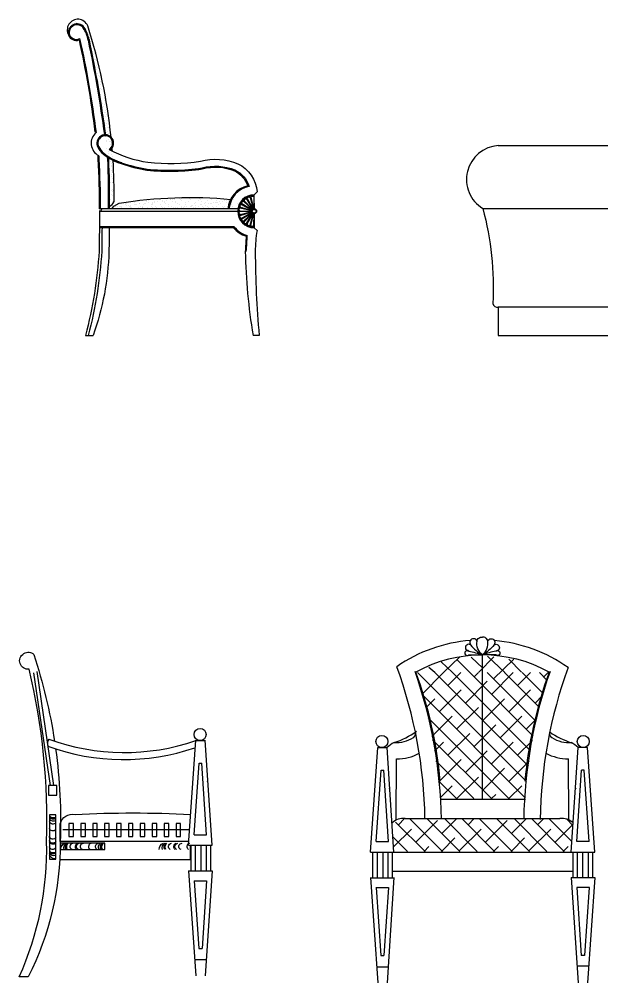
# Model space of a CAD drawing. Header units: inches. Extents: x 11 to 53.5, y 7.4 to 32.2.
# Drawn here: x 20.111 to 21.885, y 10.164 to 13.099 of the extents above; entities that cross this region are included whole.
import ezdxf

# ---------------------------------------------------------------- set-up
doc = ezdxf.new("R2010")
doc.units = ezdxf.units.IN
doc.header["$MEASUREMENT"] = 0
for name, color, linetype in [('02', 2, 'Continuous'), ('1', 1, 'Continuous'), ('4', 4, 'Continuous')]:
    doc.layers.add(name, color=color, linetype=linetype)

msp = doc.modelspace()

# ---------------------------------------------------------------- linework, layer by layer
at = {"layer": '02'}
for p, q in [((20.7874, 12.5355), (20.8196, 12.5181)), ((20.7887, 12.5377), (20.8198, 12.5185)), ((20.7942, 12.5449), (20.8208, 12.5197)), ((20.7959, 12.5466), (20.8211, 12.52)), ((20.8031, 12.5521), (20.8223, 12.521)), ((20.8053, 12.5534), (20.8227, 12.5212)), ((20.8136, 12.5568), (20.8241, 12.5218)), ((20.816, 12.5575), (20.8245, 12.5219)), ((20.825, 12.5587), (20.826, 12.5221)), ((20.3546, 12.5146), (20.7761, 12.5146)), ((20.7821, 12.5158), (20.8187, 12.5148)), ((20.7821, 12.5133), (20.8187, 12.5144)), ((20.7833, 12.5248), (20.8189, 12.5163)), ((20.7833, 12.5044), (20.8189, 12.5128)), ((20.784, 12.5272), (20.819, 12.5167)), ((20.784, 12.5019), (20.819, 12.5124)), ((20.7874, 12.4936), (20.8196, 12.511)), ((20.7887, 12.4914), (20.8198, 12.5106)), ((20.7942, 12.4843), (20.8208, 12.5094)), ((20.7959, 12.4825), (20.8211, 12.5091)), ((20.8031, 12.477), (20.8223, 12.5082)), ((20.8053, 12.4758), (20.8227, 12.508)), ((20.8136, 12.4723), (20.8241, 12.5074)), ((20.816, 12.4717), (20.8245, 12.5073)), ((20.825, 12.4705), (20.826, 12.5071)), ((20.7651, 12.4674), (20.3547, 12.4674)), ((21.2655, 10.6452), (21.2846, 10.6644)), ((21.3996, 10.5641), (21.2996, 10.6641)), ((21.3185, 10.5922), (21.3848, 10.6584)), ((21.4526, 10.5641), (21.3526, 10.6641)), ((21.3981, 10.6187), (21.4435, 10.6641)), ((21.5057, 10.5641), (21.4057, 10.6641)), ((21.5587, 10.5641), (21.4587, 10.6641)), ((21.4776, 10.6452), (21.4965, 10.6641)), ((21.6117, 10.5641), (21.5117, 10.6641)), ((21.5306, 10.5922), (21.5969, 10.6584)), ((21.6648, 10.5641), (21.5648, 10.6641)), ((21.6102, 10.6187), (21.6556, 10.6641)), ((21.7178, 10.5641), (21.6178, 10.6641)), ((21.7708, 10.5641), (21.6708, 10.6641)), ((21.6897, 10.6452), (21.7086, 10.6641)), ((21.7941, 10.5939), (21.7239, 10.6641)), ((21.7973, 10.6436), (21.7789, 10.6621)), ((21.251, 10.5777), (21.3052, 10.6319)), ((21.3466, 10.5641), (21.257, 10.6536)), ((21.4511, 10.5656), (21.5174, 10.6319)), ((21.6632, 10.5656), (21.7295, 10.6319)), ((21.7428, 10.5922), (21.7976, 10.6469)), ((21.2935, 10.5641), (21.2489, 10.6087)), ((21.3965, 10.5641), (21.4378, 10.6054)), ((21.6086, 10.5641), (21.65, 10.6054)), ((21.3435, 10.5641), (21.3583, 10.5789)), ((21.5556, 10.5641), (21.5704, 10.5789)), ((21.7677, 10.5641), (21.7825, 10.5789))]:
    msp.add_line(p, q, dxfattribs=at)
for points in [[(20.3203, 13.0359, 0.104734), (20.3058, 13.0728, 0.832673), (20.2638, 13.0522, 0.443635), (20.2946, 13.0404, 0.404968)], [(20.2946, 13.0404, -0.024565), (20.3445, 12.7545, -0.02983)], [(20.3203, 13.0358, -0.018225), (20.37, 12.7474, -0.022774)], [(20.3531, 12.7109, 0.144699), (20.368, 12.6915, 0.096363), (20.4219, 12.6626, 0.096363)], [(20.3524, 12.6841, -0.000878), (20.3534, 12.6737, -0.02983)], [(20.3534, 12.6736, -0.008957), (20.3575, 12.5221, -0.008957)], [(20.3785, 12.68, -0.000324), (20.3791, 12.6749, -0.022774)], [(20.3791, 12.6751, -0.016402), (20.3815, 12.5221, -0.016402)], [(20.422, 12.6625, 0.0472), (20.4999, 12.6429, 0.06375), (20.6674, 12.6465, -0.164181), (20.7678, 12.6402, -0.206107), (20.8105, 12.5901, -0.195631)], [(20.783, 12.5324, -0.304904), (20.7874, 12.5355, 0.289099), (20.7883, 12.5371)], [(20.7891, 12.5429, 0.304904), (20.7886, 12.5375, -0.158819)], [(20.7891, 12.5429, -0.304904), (20.7942, 12.5449, 0.188882), (20.7952, 12.5456)], [(20.7958, 12.5465, -0.158819), (20.7952, 12.5456)], [(20.7961, 12.5467, -0.647033), (20.8031, 12.5521, 0.28899), (20.8047, 12.5531)], [(20.8082, 12.5577, 0.304904), (20.8051, 12.5533, -0.158819)], [(20.8082, 12.5577, -0.304904), (20.8136, 12.5568, 0.188882), (20.8149, 12.5569)], [(20.8158, 12.5574, -0.158819), (20.8149, 12.5569)], [(20.8162, 12.5575, -0.647245), (20.825, 12.5587, 0.188882), (20.8262, 12.5584)], [(20.7833, 12.5047, -0.647186), (20.7821, 12.5135, 0.158819), (20.7824, 12.5146)], [(20.7822, 12.516, -0.647246), (20.7833, 12.5248, 0.288882), (20.7838, 12.5266)], [(20.7821, 12.5156, -0.158819), (20.7824, 12.5146)], [(20.783, 12.5324, 0.304904), (20.7839, 12.527, -0.158819)], [(20.783, 12.4968, -0.304904), (20.7839, 12.5021, 0.288891), (20.7834, 12.5039)], [(20.783, 12.4968, 0.304904), (20.7874, 12.4936, -0.188882)], [(20.7891, 12.4862, -0.304904), (20.7886, 12.4916, 0.288945), (20.7876, 12.4932)], [(20.7891, 12.4862, 0.304904), (20.7942, 12.4843, -0.188882), (20.7952, 12.4836)], [(20.8028, 12.4772, -0.647045), (20.7958, 12.4826, 0.158819), (20.7952, 12.4836)], [(20.8082, 12.4714, -0.304904), (20.8051, 12.4759, 0.288833), (20.8035, 12.4768)], [(20.8082, 12.4714, 0.304904), (20.8136, 12.4723, -0.188882), (20.8149, 12.4722)], [(20.8246, 12.4705, -0.647188), (20.8158, 12.4717, 0.158819), (20.8149, 12.4722)], [(20.825, 12.4705, -0.188882), (20.8262, 12.4707)], [(20.222, 10.6309, -0.609774), (20.2025, 10.6341)], [(20.222, 10.5751, -0.698109), (20.2025, 10.5783)], [(20.2471, 10.5697, -0.36502), (20.2543, 10.5893)], [(20.2541, 10.5697, -0.390099), (20.2573, 10.5893)], [(20.2567, 10.5697, -0.302695), (20.26, 10.5893)], [(20.2707, 10.5697, -0.698109), (20.2739, 10.5893)], [(20.2855, 10.5697, -0.565701), (20.2888, 10.5893)], [(20.2899, 10.5697, -0.698107), (20.2931, 10.5893)], [(20.3034, 10.5697, -0.831042), (20.3066, 10.5893)], [(20.3265, 10.5697, -0.609774), (20.3298, 10.5893)], [(20.3466, 10.5697, -0.521699), (20.3498, 10.5893)], [(20.354, 10.5697, -0.390099), (20.3573, 10.5893)], [(20.3597, 10.5697, -0.346367), (20.3629, 10.5893)], [(20.3623, 10.5697, -0.346367), (20.3655, 10.5893)], [(20.3645, 10.5697, -0.390099), (20.3677, 10.5893)], [(20.5372, 10.5697, -0.344545), (20.5498, 10.5893)], [(20.5472, 10.5697, -0.36502), (20.5544, 10.5893)], [(20.5542, 10.5697, -0.390099), (20.5574, 10.5893)], [(20.5568, 10.5697, -0.302695), (20.5601, 10.5893)], [(20.5708, 10.5697, -0.698109), (20.574, 10.5893)], [(20.5856, 10.5697, -0.565701), (20.5889, 10.5893)], [(20.59, 10.5697, -0.698107), (20.5932, 10.5893)], [(20.6035, 10.5697, -0.831042), (20.6068, 10.5893)], [(20.6266, 10.5697, -0.609774), (20.6299, 10.5893)], [(20.222, 10.5611, -0.302695), (20.2025, 10.5643)], [(20.222, 10.5585, -0.390099), (20.2025, 10.5617)], [(20.222, 10.5514, -0.36502), (20.2025, 10.5587)], [(20.222, 10.5415, -0.344545), (20.2025, 10.554)]]:
    msp.add_lwpolyline(points, format="xyb", dxfattribs=at)
for points in [[(20.2025, 10.6761), (20.2025, 10.5403), (20.222, 10.5403), (20.222, 10.6761)], [(20.3717, 10.5893), (20.2359, 10.5893), (20.2359, 10.5697), (20.3717, 10.5697)]]:
    msp.add_lwpolyline(points, close=True, dxfattribs=at)
for radius in [0.0075, 0.00572]:
    msp.add_circle((20.8262, 12.5146), radius, dxfattribs=at)
for centre, radius, start, end in [((20.3727, 12.722), 0.043, 130.9154, 241.8855), ((20.3727, 12.722), 0.0225, 301.6138, 209.465), ((20.8262, 12.5146), 0.0772, 101.7823, 174.423), ((20.8262, 12.5146), 0.0772, 217.6814, 254.0609), ((17.6903, 12.5977), 3.1187, 356.2171, 357.1082)]:
    msp.add_arc(centre, radius, start, end, dxfattribs=at)
at = {"layer": '1'}
for p, q in [((20.2834, 13.0918), (20.2834, 13.0918)), ((20.3038, 13.0948), (20.3038, 13.0948)), ((20.2603, 13.0667), (20.2603, 13.0667)), ((20.2609, 13.0781), (20.2609, 13.0781)), ((20.2661, 13.0788), (20.2661, 13.0788)), ((20.2737, 13.086), (20.2737, 13.086)), ((20.2848, 13.0905), (20.2848, 13.0905)), ((20.3012, 13.0834), (20.3012, 13.0834)), ((20.3074, 13.0765), (20.3074, 13.0765)), ((20.3125, 13.0723), (20.3125, 13.0723)), ((20.3148, 13.0852), (20.3148, 13.0852)), ((20.3226, 13.0668), (20.3226, 13.0668)), ((20.2605, 13.0521), (20.2605, 13.0521)), ((20.324, 13.0605), (20.324, 13.0605)), ((20.3253, 13.0388), (20.3253, 13.0388)), ((20.3258, 13.043), (20.3258, 13.043)), ((20.3307, 13.0417), (20.3307, 13.0417)), ((20.3236, 13.0264), (20.3236, 13.0264)), ((20.3264, 13.0237), (20.3264, 13.0237)), ((20.3288, 13.0094), (20.3288, 13.0094)), ((20.3316, 13.0013), (20.3316, 13.0013)), ((20.3355, 12.979), (20.3355, 12.979)), ((20.3362, 12.9924), (20.3362, 12.9924)), ((20.3381, 12.9847), (20.3381, 12.9847)), ((20.3397, 12.9763), (20.3397, 12.9763)), ((20.3412, 12.9955), (20.3412, 12.9955)), ((20.3418, 12.9762), (20.3418, 12.9762)), ((20.3462, 12.9833), (20.3462, 12.9833)), ((20.3392, 12.9589), (20.3392, 12.9589)), ((20.3424, 12.957), (20.3424, 12.957)), ((20.3436, 12.9539), (20.3436, 12.9539)), ((20.3471, 12.9461), (20.3471, 12.9461)), ((20.3473, 12.96), (20.3473, 12.96)), ((20.3478, 12.9512), (20.3478, 12.9512)), ((20.343, 12.9377), (20.343, 12.9377)), ((20.3432, 12.9336), (20.3432, 12.9336)), ((20.3484, 12.9342), (20.3484, 12.9342)), ((20.3517, 12.9289), (20.3517, 12.9289)), ((20.3559, 12.9262), (20.3559, 12.9262)), ((20.3565, 12.9353), (20.3565, 12.9353)), ((20.3566, 12.9283), (20.3566, 12.9283)), ((20.3571, 12.937), (20.3571, 12.937)), ((20.3494, 12.9077), (20.3494, 12.9077)), ((20.3524, 12.9089), (20.3524, 12.9089)), ((20.3572, 12.9091), (20.3572, 12.9091)), ((20.3578, 12.8898), (20.3578, 12.8898)), ((20.3581, 12.8998), (20.3581, 12.8998)), ((20.3597, 12.9039), (20.3597, 12.9039)), ((20.3639, 12.9012), (20.3639, 12.9012)), ((20.3572, 12.8577), (20.3572, 12.8577)), ((20.3585, 12.8705), (20.3585, 12.8705)), ((20.3585, 12.8631), (20.3585, 12.8631)), ((20.3616, 12.8842), (20.3616, 12.8842)), ((20.3668, 12.8849), (20.3668, 12.8849)), ((20.3678, 12.8788), (20.3678, 12.8788)), ((20.3708, 12.8595), (20.3708, 12.8595)), ((20.3711, 12.8605), (20.3711, 12.8605)), ((20.3591, 12.8513), (20.3591, 12.8513)), ((20.3641, 12.8414), (20.3641, 12.8414)), ((20.3665, 12.8331), (20.3665, 12.8331)), ((20.369, 12.8534), (20.369, 12.8534)), ((20.3718, 12.8412), (20.3718, 12.8412)), ((20.3651, 12.8009), (20.3651, 12.8009)), ((20.3676, 12.8073), (20.3676, 12.8073)), ((20.3694, 12.8167), (20.3694, 12.8167)), ((20.3722, 12.8163), (20.3722, 12.8163)), ((20.3724, 12.822), (20.3724, 12.822)), ((20.373, 12.8027), (20.373, 12.8027)), ((20.3757, 12.8084), (20.3757, 12.8084)), ((20.3799, 12.8071), (20.3799, 12.8071)), ((20.3704, 12.7795), (20.3704, 12.7795)), ((20.3716, 12.782), (20.3716, 12.782)), ((20.3732, 12.7759), (20.3732, 12.7759)), ((20.3768, 12.7826), (20.3768, 12.7826)), ((20.3803, 12.7913), (20.3803, 12.7913)), ((20.3803, 12.7704), (20.3803, 12.7704)), ((20.3822, 12.7687), (20.3822, 12.7687)), ((20.3849, 12.7837), (20.3849, 12.7837)), ((20.3726, 12.7412), (20.3726, 12.7412)), ((20.3743, 12.7642), (20.3743, 12.7642)), ((20.3749, 12.7449), (20.3749, 12.7449)), ((20.377, 12.7535), (20.377, 12.7535)), ((20.3808, 12.7573), (20.3808, 12.7573)), ((20.3813, 12.7509), (20.3813, 12.7509)), ((20.386, 12.758), (20.386, 12.758)), ((20.3884, 12.7553), (20.3884, 12.7553)), ((20.3756, 12.7256), (20.3756, 12.7256)), ((20.3764, 12.7308), (20.3764, 12.7308)), ((20.3813, 12.7332), (20.3813, 12.7332)), ((20.3851, 12.7285), (20.3851, 12.7285)), ((20.389, 12.736), (20.389, 12.736)), ((20.3893, 12.7258), (20.3893, 12.7258)), ((20.3897, 12.7167), (20.3897, 12.7167)), ((20.3913, 12.7241), (20.3913, 12.7241)), ((21.5699, 12.7144), (22.3578, 12.7144)), ((20.3762, 12.7064), (20.3762, 12.7064)), ((20.3815, 12.6911), (20.3815, 12.6911)), ((20.3817, 12.6965), (20.3817, 12.6965)), ((20.3856, 12.7061), (20.3856, 12.7061)), ((20.3903, 12.6974), (20.3903, 12.6974)), ((20.3922, 12.6868), (20.3922, 12.6868)), ((20.3932, 12.7035), (20.3932, 12.7035)), ((20.3949, 12.6815), (20.3949, 12.6815)), ((20.3815, 12.6797), (20.3815, 12.6797)), ((20.3827, 12.6593), (20.3827, 12.6593)), ((20.3867, 12.6804), (20.3867, 12.6804)), ((20.3895, 12.666), (20.3895, 12.666)), ((20.3907, 12.655), (20.3907, 12.655)), ((20.3916, 12.6589), (20.3916, 12.6589)), ((20.396, 12.6557), (20.396, 12.6557)), ((20.3824, 12.6506), (20.3824, 12.6506)), ((20.3831, 12.6226), (20.3831, 12.6226)), ((20.3863, 12.6283), (20.3863, 12.6283)), ((20.3905, 12.6256), (20.3905, 12.6256)), ((20.3922, 12.6396), (20.3922, 12.6396)), ((20.3926, 12.6502), (20.3926, 12.6502)), ((20.3976, 12.641), (20.3976, 12.641)), ((20.3849, 12.6209), (20.3849, 12.6209)), ((20.3875, 12.6028), (20.3875, 12.6028)), ((20.3928, 12.6204), (20.3928, 12.6204)), ((20.3935, 12.6011), (20.3935, 12.6011)), ((20.3936, 12.6129), (20.3936, 12.6129)), ((20.3944, 12.6032), (20.3944, 12.6032)), ((20.3986, 12.6006), (20.3986, 12.6006)), ((20.384, 12.5854), (20.384, 12.5854)), ((20.3907, 12.5658), (20.3907, 12.5658)), ((20.3915, 12.5774), (20.3915, 12.5774)), ((20.3941, 12.5818), (20.3941, 12.5818)), ((20.3958, 12.5746), (20.3958, 12.5746)), ((20.3967, 12.5781), (20.3967, 12.5781)), ((20.8262, 12.5221), (20.8262, 12.5647)), ((20.3844, 12.5487), (20.3844, 12.5487)), ((20.3871, 12.551), (20.3871, 12.551)), ((20.3947, 12.5626), (20.3947, 12.5626)), ((20.395, 12.5391), (20.395, 12.5391)), ((20.3953, 12.5433), (20.3953, 12.5433)), ((20.4089, 12.5339), (20.4089, 12.5339)), ((20.4299, 12.5408), (20.4299, 12.5408)), ((20.435, 12.5387), (20.435, 12.5387)), ((20.435, 12.5343), (20.435, 12.5343)), ((20.4368, 12.537), (20.4368, 12.537)), ((20.4479, 12.5442), (20.4479, 12.5442)), ((20.4606, 12.5341), (20.4606, 12.5341)), ((20.4611, 12.5409), (20.4611, 12.5409)), ((20.4638, 12.5352), (20.4638, 12.5352)), ((20.4669, 12.5458), (20.4669, 12.5458)), ((20.469, 12.5359), (20.469, 12.5359)), ((20.4741, 12.5445), (20.4741, 12.5445)), ((20.4756, 12.5378), (20.4756, 12.5378)), ((20.4771, 12.5369), (20.4771, 12.5369)), ((20.4876, 12.5351), (20.4876, 12.5351)), ((20.4907, 12.5387), (20.4907, 12.5387)), ((20.4959, 12.5394), (20.4959, 12.5394)), ((20.4997, 12.5444), (20.4997, 12.5444)), ((20.504, 12.5405), (20.504, 12.5405)), ((20.5057, 12.5466), (20.5057, 12.5466)), ((20.5082, 12.5506), (20.5082, 12.5506)), ((20.5138, 12.5354), (20.5138, 12.5354)), ((20.5156, 12.5375), (20.5156, 12.5375)), ((20.5174, 12.5358), (20.5174, 12.5358)), ((20.5176, 12.5423), (20.5176, 12.5423)), ((20.5228, 12.5429), (20.5228, 12.5429)), ((20.5233, 12.541), (20.5233, 12.541)), ((20.5309, 12.544), (20.5309, 12.544)), ((20.5393, 12.5507), (20.5393, 12.5507)), ((20.5394, 12.5353), (20.5394, 12.5353)), ((20.5457, 12.5463), (20.5457, 12.5463)), ((20.5475, 12.5446), (20.5475, 12.5446)), ((20.5529, 12.5457), (20.5529, 12.5457)), ((20.5545, 12.541), (20.5545, 12.541)), ((20.5562, 12.5366), (20.5562, 12.5366)), ((20.5579, 12.5476), (20.5579, 12.5476)), ((20.5662, 12.5534), (20.5662, 12.5534)), ((20.5664, 12.5363), (20.5664, 12.5363)), ((20.5704, 12.5508), (20.5704, 12.5508)), ((20.5714, 12.5494), (20.5714, 12.5494)), ((20.5757, 12.555), (20.5757, 12.555)), ((20.5766, 12.55), (20.5766, 12.55)), ((20.5776, 12.5533), (20.5776, 12.5533)), ((20.5785, 12.5455), (20.5785, 12.5455)), ((20.5848, 12.5511), (20.5848, 12.5511)), ((20.5856, 12.5411), (20.5856, 12.5411)), ((20.5863, 12.5454), (20.5863, 12.5454)), ((20.5919, 12.5559), (20.5919, 12.5559)), ((20.5926, 12.5366), (20.5926, 12.5366)), ((20.5981, 12.5346), (20.5981, 12.5346)), ((20.5984, 12.5529), (20.5984, 12.5529)), ((20.6016, 12.5508), (20.6016, 12.5508)), ((20.6036, 12.5536), (20.6036, 12.5536)), ((20.6055, 12.5465), (20.6055, 12.5465)), ((20.6117, 12.5547), (20.6117, 12.5547)), ((20.6163, 12.5541), (20.6163, 12.5541)), ((20.6168, 12.5411), (20.6168, 12.5411)), ((20.6182, 12.5365), (20.6182, 12.5365)), ((20.6253, 12.5564), (20.6253, 12.5564)), ((20.6263, 12.545), (20.6263, 12.545)), ((20.6285, 12.5536), (20.6285, 12.5536)), ((20.6327, 12.5509), (20.6327, 12.5509)), ((20.6452, 12.5375), (20.6452, 12.5375)), ((20.6479, 12.5412), (20.6479, 12.5412)), ((20.6572, 12.5467), (20.6572, 12.5467)), ((20.6596, 12.5536), (20.6596, 12.5536)), ((20.6614, 12.5353), (20.6614, 12.5353)), ((20.6639, 12.5509), (20.6639, 12.5509)), ((20.6666, 12.536), (20.6666, 12.536)), ((20.6669, 12.5441), (20.6669, 12.5441)), ((20.6747, 12.5371), (20.6747, 12.5371)), ((20.679, 12.5413), (20.679, 12.5413)), ((20.6842, 12.5477), (20.6842, 12.5477)), ((20.6883, 12.5388), (20.6883, 12.5388)), ((20.6908, 12.5537), (20.6908, 12.5537)), ((20.6935, 12.5395), (20.6935, 12.5395)), ((20.695, 12.551), (20.695, 12.551)), ((20.6969, 12.5529), (20.6969, 12.5529)), ((20.6969, 12.5377), (20.6969, 12.5377)), ((20.7017, 12.5406), (20.7017, 12.5406)), ((20.7087, 12.5421), (20.7087, 12.5421)), ((20.7102, 12.5413), (20.7102, 12.5413)), ((20.7104, 12.548), (20.7104, 12.548)), ((20.7152, 12.5424), (20.7152, 12.5424)), ((20.7174, 12.5341), (20.7174, 12.5341)), ((20.7205, 12.5431), (20.7205, 12.5431)), ((20.7239, 12.5387), (20.7239, 12.5387)), ((20.7261, 12.551), (20.7261, 12.551)), ((20.7286, 12.5441), (20.7286, 12.5441)), ((20.736, 12.5479), (20.736, 12.5479)), ((20.7388, 12.5509), (20.7388, 12.5509)), ((20.7413, 12.5414), (20.7413, 12.5414)), ((20.7422, 12.5459), (20.7422, 12.5459)), ((20.7474, 12.5466), (20.7474, 12.5466)), ((20.7475, 12.5429), (20.7475, 12.5429)), ((20.7501, 12.539), (20.7501, 12.539)), ((20.7555, 12.5477), (20.7555, 12.5477)), ((20.7575, 12.5338), (20.7575, 12.5338)), ((20.763, 12.5489), (20.763, 12.5489)), ((20.7757, 12.5389), (20.7757, 12.5389)), ((20.7875, 12.5426), (20.7875, 12.5426)), ((20.8197, 12.5183), (20.7882, 12.5365)), ((20.7894, 12.5409), (20.7894, 12.5409)), ((20.8209, 12.5199), (20.7952, 12.5456)), ((20.8027, 12.5398), (20.8027, 12.5398)), ((20.8225, 12.5211), (20.8043, 12.5525)), ((20.8243, 12.5218), (20.8149, 12.5569)), ((20.396, 12.524), (20.396, 12.524)), ((20.3963, 12.5263), (20.3963, 12.5263)), ((20.4049, 12.5299), (20.4049, 12.5299)), ((20.4099, 12.5281), (20.4099, 12.5281)), ((20.4151, 12.5288), (20.4151, 12.5288)), ((20.4186, 12.5281), (20.4186, 12.5281)), ((20.4228, 12.5254), (20.4228, 12.5254)), ((20.4233, 12.5298), (20.4233, 12.5298)), ((20.4368, 12.5316), (20.4368, 12.5316)), ((20.4421, 12.5323), (20.4421, 12.5323)), ((20.4455, 12.529), (20.4455, 12.529)), ((20.4486, 12.5249), (20.4486, 12.5249)), ((20.4497, 12.5282), (20.4497, 12.5282)), ((20.4502, 12.5334), (20.4502, 12.5334)), ((20.454, 12.5255), (20.454, 12.5255)), ((20.4747, 12.5252), (20.4747, 12.5252)), ((20.4809, 12.5282), (20.4809, 12.5282)), ((20.4851, 12.5256), (20.4851, 12.5256)), ((20.4855, 12.5287), (20.4855, 12.5287)), ((20.4874, 12.527), (20.4874, 12.527)), ((20.5003, 12.5251), (20.5003, 12.5251)), ((20.512, 12.5283), (20.512, 12.5283)), ((20.5162, 12.5256), (20.5162, 12.5256)), ((20.5261, 12.5278), (20.5261, 12.5278)), ((20.5273, 12.5261), (20.5273, 12.5261)), ((20.5432, 12.5284), (20.5432, 12.5284)), ((20.5474, 12.5257), (20.5474, 12.5257)), ((20.5535, 12.5264), (20.5535, 12.5264)), ((20.5662, 12.5275), (20.5662, 12.5275)), ((20.5671, 12.5229), (20.5671, 12.5229)), ((20.5743, 12.5284), (20.5743, 12.5284)), ((20.5791, 12.5263), (20.5791, 12.5263)), ((20.5859, 12.5254), (20.5859, 12.5254)), ((20.594, 12.5264), (20.594, 12.5264)), ((20.6054, 12.5285), (20.6054, 12.5285)), ((20.6061, 12.5273), (20.6061, 12.5273)), ((20.6097, 12.5258), (20.6097, 12.5258)), ((20.6128, 12.5289), (20.6128, 12.5289)), ((20.6209, 12.53), (20.6209, 12.53)), ((20.6323, 12.5276), (20.6323, 12.5276)), ((20.6345, 12.5318), (20.6345, 12.5318)), ((20.6366, 12.5285), (20.6366, 12.5285)), ((20.6397, 12.5324), (20.6397, 12.5324)), ((20.6408, 12.5258), (20.6408, 12.5258)), ((20.6468, 12.5262), (20.6468, 12.5262)), ((20.6478, 12.5335), (20.6478, 12.5335)), ((20.6578, 12.5275), (20.6578, 12.5275)), ((20.6677, 12.5286), (20.6677, 12.5286)), ((20.6719, 12.5259), (20.6719, 12.5259)), ((20.6787, 12.5333), (20.6787, 12.5333)), ((20.6849, 12.5284), (20.6849, 12.5284)), ((20.6874, 12.5254), (20.6874, 12.5254)), ((20.6989, 12.5286), (20.6989, 12.5286)), ((20.7031, 12.5259), (20.7031, 12.5259)), ((20.711, 12.5288), (20.711, 12.5288)), ((20.7292, 12.5233), (20.7292, 12.5233)), ((20.73, 12.5287), (20.73, 12.5287)), ((20.7342, 12.526), (20.7342, 12.526)), ((20.7366, 12.5286), (20.7366, 12.5286)), ((20.7611, 12.5287), (20.7611, 12.5287)), ((20.7647, 12.523), (20.7647, 12.523)), ((20.768, 12.5241), (20.768, 12.5241)), ((20.7783, 12.5248), (20.7783, 12.5248)), ((20.7835, 12.5255), (20.7835, 12.5255)), ((20.819, 12.5165), (20.7839, 12.5259)), ((20.819, 12.5126), (20.7839, 12.5032)), ((20.8197, 12.5108), (20.7882, 12.4926)), ((20.7898, 12.53), (20.7898, 12.53)), ((20.7916, 12.5266), (20.7916, 12.5266)), ((20.7923, 12.5288), (20.7923, 12.5288)), ((20.8209, 12.5093), (20.7952, 12.4836)), ((20.7965, 12.5261), (20.7965, 12.5261)), ((20.7981, 12.5329), (20.7981, 12.5329)), ((20.8225, 12.5081), (20.8043, 12.4766)), ((20.8052, 12.5283), (20.8052, 12.5283)), ((20.808, 12.5238), (20.808, 12.5238)), ((20.8104, 12.529), (20.8104, 12.529)), ((20.8243, 12.5073), (20.8149, 12.4722)), ((20.8154, 12.5298), (20.8154, 12.5298)), ((20.8262, 12.5071), (20.8262, 12.4644)), ((21.5226, 12.523), (22.3173, 12.523)), ((21.4032, 11.1097), (21.4518, 11.1564)), ((21.5229, 11.1228), (21.4874, 11.1564)), ((21.5108, 11.1106), (21.5566, 11.1574)), ((21.5213, 10.7249), (21.5213, 11.1607)), ((21.5894, 11.1088), (21.537, 11.1592)), ((21.4303, 11.1088), (21.3957, 11.1415)), ((21.4827, 11.1097), (21.4443, 11.148)), ((21.6175, 11.1499), (21.5557, 11.0901)), ((21.6409, 11.1106), (21.6016, 11.1499)), ((20.1539, 11.1087), (20.2044, 10.7646)), ((20.1642, 11.1121), (20.2153, 10.7646)), ((21.6556, 10.7771), (21.3239, 11.1089)), ((21.338, 11.0437), (21.4031, 11.1089)), ((21.376, 11.1088), (21.3582, 11.1247)), ((21.6614, 10.8243), (21.3769, 11.1089)), ((21.4165, 11.0693), (21.4561, 11.1089)), ((21.6683, 10.8704), (21.4299, 11.1089)), ((21.6763, 10.9155), (21.483, 11.1089)), ((21.496, 11.0958), (21.5091, 11.1089)), ((21.6853, 10.9595), (21.536, 11.1089)), ((21.5491, 11.0427), (21.6152, 11.1089)), ((21.6952, 11.0026), (21.589, 11.1089)), ((21.6286, 11.0693), (21.6682, 11.1089)), ((21.7061, 11.0448), (21.6421, 11.1089)), ((21.7178, 11.0862), (21.6951, 11.1089)), ((21.7082, 11.0958), (21.7213, 11.1089)), ((21.4695, 11.0162), (21.5358, 11.0825)), ((21.651, 10.7287), (21.3387, 11.041)), ((21.39, 10.9897), (21.4563, 11.056)), ((21.6021, 10.9897), (21.6684, 11.056)), ((21.6817, 11.0162), (21.7045, 11.0391)), ((21.3488, 11.0015), (21.3767, 11.0295)), ((21.5226, 10.9632), (21.5888, 11.0295)), ((21.443, 10.9367), (21.5093, 11.003)), ((21.6018, 10.7249), (21.356, 10.9707)), ((21.3676, 10.9143), (21.4297, 10.9764)), ((21.496, 10.8836), (21.5623, 10.9499)), ((21.5756, 10.9102), (21.6419, 10.9764)), ((21.6551, 10.9367), (21.6874, 10.9689)), ((21.4165, 10.8571), (21.4828, 10.9234)), ((20.6263, 10.5828), (20.6487, 10.9029)), ((20.6478, 10.9017), (20.6783, 10.9017)), ((20.6981, 10.5828), (20.6773, 10.9029)), ((21.5488, 10.7249), (21.3696, 10.9041)), ((21.3756, 10.8693), (21.4032, 10.8969)), ((21.5491, 10.8306), (21.6154, 10.8969)), ((21.6286, 10.8571), (21.6739, 10.9024)), ((21.4695, 10.8041), (21.5358, 10.8704)), ((20.6436, 10.6151), (20.6588, 10.8327)), ((20.6588, 10.8327), (20.6668, 10.8327)), ((20.681, 10.6151), (20.6668, 10.8327)), ((21.4957, 10.7249), (21.38, 10.8406)), ((21.39, 10.7776), (21.4563, 10.8439)), ((21.6021, 10.7776), (21.6635, 10.8389)), ((21.1975, 10.594), (21.2127, 10.8115)), ((21.2127, 10.8115), (21.2207, 10.8115)), ((21.2349, 10.594), (21.2207, 10.8115)), ((21.5226, 10.7511), (21.5888, 10.8173)), ((21.8091, 10.594), (21.8233, 10.8115)), ((21.8313, 10.8115), (21.8233, 10.8115)), ((21.8465, 10.594), (21.8313, 10.8115)), ((21.4427, 10.7249), (21.3878, 10.7797)), ((21.4433, 10.7249), (21.5093, 10.7908)), ((21.3928, 10.7274), (21.4297, 10.7643)), ((21.6024, 10.7249), (21.6419, 10.7643)), ((21.3942, 10.7229), (21.6525, 10.7229)), ((21.5494, 10.7249), (21.5623, 10.7378)), ((20.2437, 10.6309), (20.6297, 10.6309)), ((20.695, 10.6309), (20.6956, 10.6309)), ((20.6436, 10.6151), (20.681, 10.6151)), ((20.6265, 10.5833), (20.6983, 10.5833)), ((20.6308, 10.5833), (20.6308, 10.5398)), ((20.633, 10.5829), (20.633, 10.5053)), ((20.6467, 10.5829), (20.6467, 10.5053)), ((20.6641, 10.5829), (20.6641, 10.5053)), ((20.6796, 10.5829), (20.6796, 10.5053)), ((20.693, 10.5829), (20.693, 10.5053)), ((21.1975, 10.594), (21.2349, 10.594)), ((21.8465, 10.594), (21.8091, 10.594)), ((20.2339, 10.5398), (20.633, 10.5398)), ((21.2005, 10.5617), (21.2005, 10.4841)), ((21.2179, 10.5617), (21.2179, 10.4841)), ((21.2335, 10.5617), (21.2335, 10.4841)), ((21.8105, 10.5617), (21.8105, 10.4841)), ((21.8261, 10.5617), (21.8261, 10.4841)), ((21.8435, 10.5617), (21.8435, 10.4841)), ((20.6263, 10.5053), (20.6487, 10.1853)), ((20.6263, 10.5053), (20.6981, 10.5053)), ((20.6981, 10.5053), (20.6773, 10.1853)), ((20.643, 10.4749), (20.6811, 10.4749)), ((20.6435, 10.4749), (20.6579, 10.2687)), ((20.6811, 10.4749), (20.6677, 10.2687)), ((21.1969, 10.4538), (21.235, 10.4538)), ((21.1974, 10.4538), (21.2118, 10.2475)), ((21.235, 10.4538), (21.2216, 10.2475)), ((21.8472, 10.4538), (21.809, 10.4538)), ((21.809, 10.4538), (21.8224, 10.2475)), ((21.8466, 10.4538), (21.8322, 10.2475)), ((20.6579, 10.2687), (20.6677, 10.2687)), ((21.2118, 10.2475), (21.2216, 10.2475)), ((21.8322, 10.2475), (21.8224, 10.2475)), ((20.6461, 10.2353), (20.6799, 10.2353)), ((21.2001, 10.2121), (21.2337, 10.2121)), ((21.8441, 10.2141), (21.8102, 10.2141))]:
    msp.add_line(p, q, dxfattribs=at)
for points in [[(20.3904, 12.7404, 0.05129), (20.3192, 13.0791, 1.079687), (20.2613, 13.0504, 1.29563)], [(21.5699, 12.7144, 0.736225), (21.5226, 12.523)], [(20.3943, 12.6978, 0.001413), (20.3935, 12.7073, 1.079687)], [(20.3846, 12.5292, 0.189268), (20.3995, 12.5439, 0.018595), (20.3963, 12.6696, 1.079687)], [(20.3923, 12.5221), (20.399, 12.5297), (20.415, 12.5394, -0.062375), (20.7547, 12.5508)], [(21.5226, 12.523, -0.079706), (21.553, 12.2333)], [(20.3627, 12.4644, -0.00422), (20.3617, 12.3929, -0.050754), (20.3206, 12.1363, -0.051173)], [(21.553, 12.2333, 0.39647), (21.5699, 12.2219, -0.041415)], [(21.5213, 11.1627, -0.263325), (21.505, 11.2051, -0.432447), (21.5212, 11.2164, -0.553925)], [(21.5212, 11.1627, 0.263325), (21.5375, 11.2051, 0.432447), (21.5212, 11.2164, 0.553925)], [(21.4855, 11.1934, 1.340232), (21.4797, 11.1745, -0.043287), (21.5213, 11.1627, -11.416375)], [(21.505, 11.2051, 1.148135), (21.4855, 11.1934, 0.090227), (21.5213, 11.1627, -6.727119)], [(21.5375, 11.2051, -1.148135), (21.5569, 11.1934, -0.090227), (21.5212, 11.1627, 6.727119)], [(21.5569, 11.1934, -1.340232), (21.5628, 11.1745, 0.043287), (21.5212, 11.1627, 11.416375)], [(20.1409, 11.1196, -0.835232), (20.1248, 11.1667, -0.390507), (20.1549, 11.1639, -0.041905), (20.218, 10.9003, -0.118673)], [(21.4797, 11.1745, 2.061957), (21.4797, 11.1627, 0.000294), (21.5213, 11.1627, -0.982035)], [(21.5628, 11.1745, -2.061957), (21.5628, 11.1627, -0.000294), (21.5212, 11.1627, 0.982035)], [(20.2214, 10.8765, -0.043746), (20.2353, 10.5939, -0.118673), (20.1382, 10.1822), (20.1107, 10.1822, 0.112307), (20.1941, 10.5939, 0.065744), (20.1409, 11.1196, -0.835232)], [(20.222, 10.6689, -0.390099), (20.2025, 10.6721)], [(20.222, 10.6667, -0.346367), (20.2025, 10.6699)], [(20.222, 10.6641, -0.346367), (20.2025, 10.6673)], [(20.222, 10.6584, -0.390099), (20.2025, 10.6616)], [(20.2353, 10.5939), (20.2353, 10.6478, -0.403236), (20.2807, 10.6769, -0.02613), (20.6329, 10.6768, -0.17449)], [(20.222, 10.651, -0.521699), (20.2025, 10.6542)], [(20.222, 10.6078, -0.831042), (20.2025, 10.611)], [(20.222, 10.5943, -0.698107), (20.2025, 10.5975)], [(20.222, 10.5899, -0.565701), (20.2025, 10.5931)], [(20.2371, 10.5697, -0.344545), (20.2497, 10.5893)]]:
    msp.add_lwpolyline(points, format="xyb", dxfattribs=at)
for points in [[(21.5699, 12.2219), (21.5699, 12.1363), (22.2591, 12.1363), (22.2591, 12.2219)], [(20.1999, 10.7646), (20.1999, 10.736), (20.2252, 10.736), (20.2252, 10.7646)], [(20.2618, 10.649), (20.2618, 10.61), (20.2758, 10.61), (20.2758, 10.649)], [(20.2981, 10.649), (20.2981, 10.61), (20.3121, 10.61), (20.3121, 10.649)], [(20.3344, 10.649), (20.3344, 10.61), (20.3483, 10.61), (20.3483, 10.649)], [(20.3706, 10.649), (20.3706, 10.61), (20.3846, 10.61), (20.3846, 10.649)], [(20.4069, 10.649), (20.4069, 10.61), (20.4209, 10.61), (20.4209, 10.649)], [(20.4432, 10.649), (20.4432, 10.61), (20.4571, 10.61), (20.4571, 10.649)], [(20.4794, 10.649), (20.4794, 10.61), (20.4934, 10.61), (20.4934, 10.649)], [(20.5157, 10.649), (20.5157, 10.61), (20.5297, 10.61), (20.5297, 10.649)], [(20.552, 10.649), (20.552, 10.61), (20.5659, 10.61), (20.5659, 10.649)], [(20.5882, 10.649), (20.5882, 10.61), (20.6022, 10.61), (20.6022, 10.649)]]:
    msp.add_lwpolyline(points, close=True, dxfattribs=at)
msp.add_lwpolyline([(20.6271, 10.5939), (20.2353, 10.5939)], dxfattribs=at)
msp.add_circle((20.6614, 10.9203), 0.0184, dxfattribs=at)
for centre, radius, start, end in [((20.8262, 12.5146), 0.0472, 90, 270), ((21.5195, 10.7544), 0.4537, 91.7424, 92.0402), ((21.5195, 10.7544), 0.4537, 87.532, 87.8107), ((21.5219, 10.7422), 0.4205, 61.1621, 118.8379), ((19.9715, 10.6413), 1.425, 0.8434, 19.3118), ((20.0628, 10.6566), 1.3358, 5.2199, 19.8695), ((23.0722, 10.6413), 1.425, 160.6882, 179.1566), ((22.9809, 10.6566), 1.3358, 160.1305, 174.7801), ((21.3001, 10.9239), 0.0174, 310.6005, 11.7638), ((21.7436, 10.9239), 0.0174, 168.2362, 229.3995), ((20.2155, 10.8935), 0.0194, 137.7118, 210.2556), ((20.4312, 11.539), 0.6734, 249.9692, 288.8367), ((21.2591, 10.995), 0.0992, 266.3162, 301.8569), ((21.7849, 10.995), 0.0992, 238.1431, 275.1416), ((20.4285, 11.5173), 0.6734, 249.9692, 288.8367), ((20.6833, 10.7759), 0.00113, 13.5259, 56.5384), ((21.2372, 10.7547), 0.00113, 13.5259, 56.5384), ((21.8068, 10.7547), 0.00113, 123.4616, 166.4741), ((20.6355, 10.5828), 0.00248, 167.5029, 177.7335)]:
    msp.add_arc(centre, radius, start, end, dxfattribs=at)
at = {"layer": '4'}
for p, q in [((20.8262, 12.5647), (20.8349, 12.5734)), ((20.7766, 12.5221), (20.3545, 12.5221)), ((20.7637, 12.4644), (20.3547, 12.4644)), ((20.8262, 12.4644), (20.8349, 12.4558)), ((20.3123, 12.1363), (20.3358, 12.1363)), ((20.8415, 12.1363), (20.8228, 12.1363)), ((21.1802, 10.5616), (21.2025, 10.8805)), ((21.2025, 10.8805), (21.2312, 10.8805)), ((21.252, 10.5616), (21.2312, 10.8805)), ((21.792, 10.5616), (21.8128, 10.8805)), ((21.8415, 10.8805), (21.8128, 10.8805)), ((21.8638, 10.5616), (21.8415, 10.8805)), ((21.2591, 10.6599), (21.2602, 10.8458)), ((21.7849, 10.6599), (21.7838, 10.8458)), ((21.2862, 10.6641), (21.7575, 10.6641)), ((21.1802, 10.5617), (21.8638, 10.5617)), ((21.1869, 10.5617), (21.1869, 10.4841)), ((21.2469, 10.5617), (21.2469, 10.4841)), ((21.7971, 10.5617), (21.7971, 10.4841)), ((21.8571, 10.5617), (21.8571, 10.4841)), ((21.1802, 10.4842), (21.2026, 10.1641)), ((21.1802, 10.4841), (21.252, 10.4841)), ((21.252, 10.4842), (21.2312, 10.1641)), ((21.2469, 10.5041), (21.7971, 10.5041)), ((21.792, 10.4842), (21.8129, 10.1641)), ((21.8638, 10.4841), (21.792, 10.4841)), ((21.8638, 10.4842), (21.8414, 10.1641))]:
    msp.add_line(p, q, dxfattribs=at)
for points in [[(20.3232, 13.0364, 0.104942), (20.3083, 13.0746, 0.836295), (20.2609, 13.0513, 0.406634), (20.2929, 13.0364, 0.798705)], [(20.2929, 13.0364, -0.023118), (20.3413, 12.7556)], [(20.3232, 13.0364, -0.018241), (20.373, 12.7475)], [(20.3496, 12.6822, -0.000714), (20.3504, 12.6734)], [(20.3505, 12.7095, 0.142982), (20.3662, 12.6891, 0.096232), (20.421, 12.6597)], [(20.3845, 12.7028, 0.085737), (20.5026, 12.6638, 0.063127), (20.6631, 12.6671, -0.163426), (20.7764, 12.6594, -0.267288), (20.8349, 12.5734)], [(20.3504, 12.6734, -0.008957), (20.3545, 12.5221, -0.051144)], [(20.3817, 12.6779, -0.000168), (20.3821, 12.6752)], [(20.3821, 12.6752, -0.016402), (20.3845, 12.5221, -0.051296)], [(20.421, 12.6597, 0.047241), (20.4995, 12.64, 0.063842), (20.668, 12.6435, -0.164287), (20.7666, 12.6375, -0.195286), (20.8066, 12.5923, -0.264962)], [(20.3546, 12.5163, -0.007282), (20.3537, 12.3932, -0.051144), (20.3123, 12.1363, -0.676534)], [(20.3848, 12.4644, -0.005443), (20.3837, 12.3919, -0.078726), (20.3358, 12.1363)], [(20.7637, 12.4644, 0.147703), (20.8019, 12.4382, -0.00371), (20.7992, 12.392, 0.037568), (20.8228, 12.1363)], [(20.8349, 12.4558, 0.043029), (20.8295, 12.392, 0.021453), (20.8415, 12.1363)]]:
    msp.add_lwpolyline(points, format="xyb", dxfattribs=at)
for centre in [(21.2153, 10.8991), (21.8287, 10.8991)]:
    msp.add_circle(centre, 0.0184, dxfattribs=at)
for centre, radius, start, end in [((20.3727, 12.722), 0.0255, 305.5172, 209.465), ((20.8262, 12.5146), 0.0802, 104.1786, 174.6323), ((20.8262, 12.5146), 0.0502, 90, 270), ((20.3545, 12.5221), 0.0075, 270.475, 0), ((20.3547, 12.4644), 0.003, 0, 90), ((21.5195, 10.7544), 0.4537, 94.3846, 124.8135), ((21.5195, 10.7544), 0.4537, 54.6029, 85.1497), ((19.9315, 10.6409), 1.4151, 0.9383, 20.0874), ((23.1123, 10.6409), 1.4151, 160.0272, 179.1619), ((21.1761, 11.1317), 0.2479, 288.0091, 305.5946), ((21.8679, 11.1317), 0.2479, 235.2575, 252.3842), ((21.2887, 10.8231), 0.0812, 116.304, 135.0699), ((21.7553, 10.8231), 0.0812, 44.9301, 63.696), ((21.2591, 10.995), 0.1492, 270.4084, 297.9184), ((21.7849, 10.995), 0.1492, 241.9698, 269.5916), ((21.28, 10.6146), 0.0499, 82.8698, 132.7045), ((21.7637, 10.6146), 0.0499, 46.8834, 97.1302)]:
    msp.add_arc(centre, radius, start, end, dxfattribs=at)

doc.saveas('drawing.dxf')
